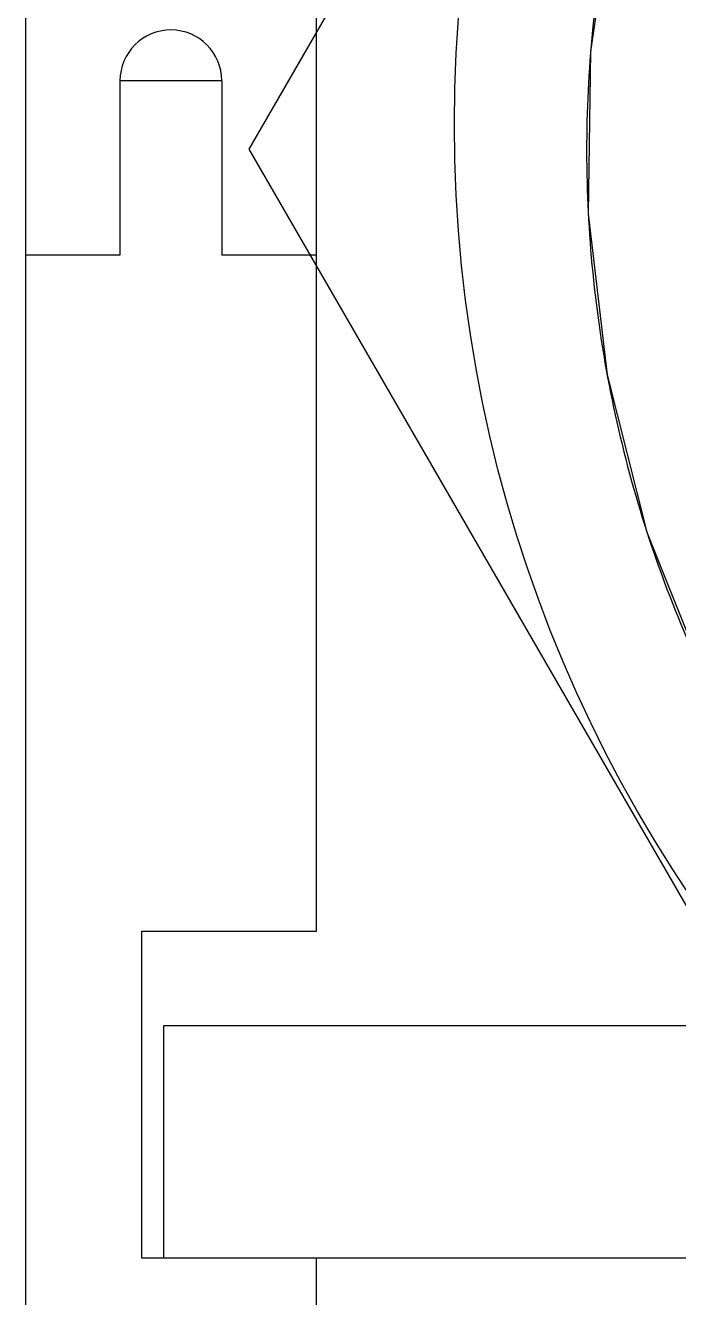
# Model space of a CAD drawing. Header units: inches. Extents: x 0 to 11.7, y 0 to 8.3.
# Drawn here: x 5.822 to 5.9988, y 5.4944 to 5.839 of the extents above; entities that cross this region are included whole.
import ezdxf

# ---------------------------------------------------------------- set-up
doc = ezdxf.new("R2010")
doc.units = ezdxf.units.IN
doc.header["$LTSCALE"] = 0.64311
doc.header["$MEASUREMENT"] = 0
doc.layers.get('0').update_dxf_attribs({"linetype": 'CONTINUOUS'})

msp = doc.modelspace()

# ---------------------------------------------------------------- linework, layer by layer
at = {"color": 7, "linetype": 'CONTINUOUS'}
for p, q in [((5.82202, 6.21371), (5.82202, 5.38694)), ((6.0992, 6.18081), (5.88251, 5.80549)), ((5.90076, 5.59363), (5.90076, 6.00702)), ((5.84761, 5.82395), (5.84761, 5.7767)), ((5.87517, 5.82395), (5.84761, 5.82395)), ((5.87517, 5.82395), (5.87517, 5.7767)), ((5.88251, 5.80549), (6.0992, 5.43016)), ((5.84761, 5.7767), (5.82202, 5.7767)), ((5.90076, 5.7767), (5.87517, 5.7767)), ((5.85351, 5.50505), (5.85351, 5.59363)), ((5.85351, 5.59363), (5.90076, 5.59363)), ((5.85942, 5.56804), (5.85942, 5.50505)), ((6.76493, 5.56804), (5.85942, 5.56804)), ((6.77084, 5.50505), (5.85351, 5.50505)), ((5.90076, 5.48537), (5.90076, 5.50505))]:
    msp.add_line(p, q, dxfattribs=at)
msp.add_lwpolyline([(6.3349, 6.13873), (6.29158, 6.13932), (6.24844, 6.13431), (6.20622, 6.12374), (6.16567, 6.1077), (6.12746, 6.0865), (6.09229, 6.06047), (6.0608, 6.03002), (6.03351, 5.99567), (6.01092, 5.95802), (5.99346, 5.9177), (5.98142, 5.87542), (5.975, 5.83192), (5.97437, 5.78796), (5.97949, 5.74429), (5.99026, 5.70168), (6.00654, 5.6609), (6.02798, 5.62263), (6.05418, 5.58753), (6.08472, 5.55622)], dxfattribs=at)
for centre, radius in [((6.31218, 6.00111), 0.34843), ((6.31218, 5.81219), 0.37402)]:
    msp.add_circle(centre, radius, dxfattribs=at)
msp.add_arc((5.86139, 5.82395), 0.01378, 0, 180, dxfattribs=at)
msp.add_open_spline([(6.33491, 6.13873), (6.324, 6.13959), (6.30209, 6.14023), (6.26929, 6.13797), (6.23686, 6.13253), (6.20512, 6.12395), (6.17439, 6.11226), (6.14495, 6.09761), (6.11706, 6.08018), (6.09102, 6.06009), (6.06709, 6.03753), (6.04548, 6.01273), (6.02639, 5.98594), (6.01, 5.95742), (5.99653, 5.92741), (5.98257, 5.88587), (5.97279, 5.83167), (5.9739, 5.77662), (5.98113, 5.7334), (5.98971, 5.70163), (6.00139, 5.67088), (6.01603, 5.64142), (6.03346, 5.61352), (6.05353, 5.58745), (6.07609, 5.56351), (6.10089, 5.54189), (6.12767, 5.52278), (6.15618, 5.50638), (6.18619, 5.49289), (6.21737, 5.4824), (6.24942, 5.475), (6.27118, 5.47217), (6.28209, 5.4713)], degree=3, knots=[0, 0, 0, 0, 0.031238, 0.062479, 0.09372, 0.12496, 0.156203, 0.187452, 0.218703, 0.249953, 0.281203, 0.31246, 0.343717, 0.374971, 0.406227, 0.437487, 0.49993, 0.562373, 0.593635, 0.624892, 0.656149, 0.68741, 0.718671, 0.749928, 0.781185, 0.812446, 0.843707, 0.874963, 0.906219, 0.937479, 0.96874, 1, 1, 1, 1], dxfattribs=at)

doc.saveas('drawing.dxf')
